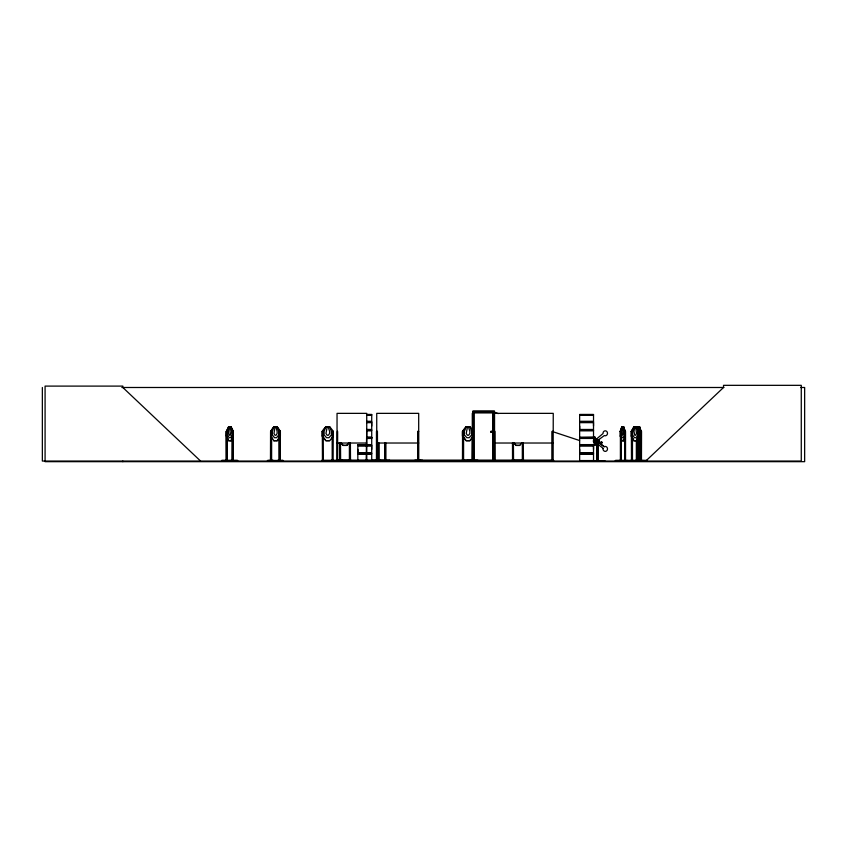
<?xml version="1.0" encoding="UTF-8"?>
<svg xmlns="http://www.w3.org/2000/svg" width="847" height="847" viewBox="0 0 847 847"><rect width="100%" height="100%" fill="white"/><g stroke="black" fill="none" stroke-linecap="round" stroke-linejoin="round"><path stroke-width="1.27" d="M357.836 452.806L357.836 445.988L371.717 445.988L371.706 452.806L357.836 452.806L357.858 449.397M371.706 449.397L371.706 445.988M371.706 426.062L371.706 422.653L366.571 422.653M579.644 452.806L579.644 445.988L593.525 445.988L593.514 452.806L579.644 452.806L579.666 449.397M579.644 429.471L579.644 422.653L593.525 422.653L593.514 429.471L579.644 429.471L579.666 426.062M593.514 449.397L593.514 445.988M593.514 426.062L593.514 422.653M594.668 441.118C594.53 444.114 594.53 438.068 594.668 441.118L593.546 441.118M331.675 460.895L342.802 460.482L342.813 461.054L331.685 461.022L331.675 460.482M478.047 461.022L478.047 460.429L466.919 460.482L466.919 461.054L492.922 460.895L492.922 412.743M478.047 460.482L463.701 460.281M638.394 461.054L638.352 430.975M595.24 442.198L594.965 444.791L594.266 444.791L594.266 442.272M638.087 429.376L638.352 427.364L638.998 427.364L639.453 431.377L638.352 431.377M637.78 426.909L639.559 426.761M229.495 427.364L228.775 433.452L229.495 435.273L230.236 435.273L230.987 431.377L230.236 427.364L229.399 427.364M615.494 460.482L646.43 460.482L615.494 460.482L615.525 461.054M625.277 460.969L625.245 431.335L623.614 426.634L621.857 426.634L620.226 431.335L620.343 436.046M641.137 431.335L641.211 460.969M602.905 448.656L603.032 448.656A2.477 2.245 -90 0 0 605.414 451.377A2.477 2.245 -90 0 0 607.437 448.317A2.477 2.245 -90 0 0 604.356 446.655L596.553 440.895L595.568 442.399L603.106 448.328M228.764 426.761L227.652 434.913L229.145 437.708L230.628 437.708L232.089 434.913L232.089 431.377L230.987 426.761L228.669 426.761M221.459 461.054L237.806 461.054M221.829 461.054L221.819 460.429L237.446 460.429L237.52 460.969M230.628 460.482L230.67 461.054M275 427.364L273.973 433.452L275 435.273L276.048 435.273L277.128 433.452L277.128 431.377L276.048 427.364L274.936 427.364M381.859 460.482L381.912 461.054M635.409 460.482L635.472 461.054M372.161 461.054L390.213 461.054M372.553 460.482L389.832 460.482L372.553 460.482L372.606 461.054M380.356 460.948L380.409 460.429M273.952 426.761L272.374 431.377L272.374 434.913L274.492 437.708L276.598 437.708L278.684 434.913L278.684 431.377L277.117 426.761L273.899 426.761L270.733 431.377M620.279 431.377L621.963 426.634M623.508 440.747L625.192 436.004M639.443 440.631L641.243 436.046M639.474 440.747L641.19 436.004M267.25 461.054L273.21 460.969M267.79 461.054L267.758 460.429L283.046 460.482L277.445 460.429L277.424 461.054M325.947 426.761L324.115 431.377L324.115 434.913L326.571 437.708L328.996 437.708L331.41 434.913L331.41 431.377L329.599 426.761L325.947 426.761L322.294 431.377M466.199 426.761L464.368 431.377L464.368 434.913L466.824 437.708L469.259 437.708L471.663 434.913L471.663 431.377L469.852 426.761L466.199 426.761L462.547 431.377L462.473 461.054M321.595 461.054L322.209 460.429M461.848 461.054L462.473 460.429M493.272 460.969L493.737 460.948M511.694 461.054L512.234 460.895M226.456 436.004L228.732 440.747L231.019 440.747L233.274 436.046L233.274 431.335L231.019 426.634L228.637 426.634L226.382 431.335L226.477 461.054M226.456 431.377L228.732 426.634M230.924 440.747L233.2 436.004M636.573 426.634L639.284 431.335L639.284 436.046L636.658 440.747L633.905 440.747L631.28 436.046L631.28 431.335L634.001 426.634M631.375 431.377L634.043 426.761M636.573 440.747L639.199 436.004M604.091 446.824L596.69 440.895L595.568 442.399M273.909 426.634L270.627 431.335L270.659 461.054M273.846 440.747L277.17 440.747L280.283 436.004M277.17 440.747L280.389 436.046L280.389 431.335L277.107 426.634L273.846 426.634M348.953 442.558L346.762 445.331L343.109 445.331L340.928 442.558M349.049 442.632L346.825 445.458L343.056 445.458L340.822 442.632M472.774 436.925L469.852 440.631L466.199 440.631L462.547 436.004M472.88 436.988L469.916 440.747L466.146 440.747L462.43 436.046L462.43 431.335L466.146 426.634L469.916 426.634L472.88 430.392M521.985 442.632L519.751 445.458L515.992 445.458L513.758 442.632M645.774 461.054L723.529 387.492L723.529 385.332L801.273 385.332L801.273 461.054L42.35 461.054L42.35 387.492M323.321 431.335L322.326 431.377L322.442 461.054M595.674 439.709L603.032 433.548A2.477 2.245 -90 0 1 605.414 430.827A2.477 2.245 -90 0 1 607.437 433.886A2.477 2.245 -90 0 1 604.345 435.549L596.669 441.213L595.674 439.709L596.669 441.213M596.097 443.574L594.266 444.791L601.942 442.97L601.942 442.198L597.484 442.198L594.965 444.791L594.965 442.272M373.94 460.969L374.025 460.429L374.046 461.054M627.489 460.969L627.585 460.429L627.606 461.054M491.281 431.303L491.027 432.245M596.532 443.574L594.266 444.791L601.942 442.198L594.965 444.791L598.649 442.198L598.649 439.572L599.369 439.572L599.369 442.198M579.644 437.412L579.644 430.837L593.525 430.837L593.525 437.412L579.517 437.603L593.535 437.772M271.686 431.377L270.574 431.377L270.468 461.054M624.641 431.377L625.531 431.377L625.531 461.054M227.144 431.377L226.17 431.377L226.191 461.054M472.51 431.377L472.245 461.043M594.594 440.08L594.594 441.774M121.841 387.492L723.931 387.492M800.68 387.492L804.65 387.492L804.65 461.668L45.082 461.668L45.082 386.105L122.836 386.105L122.836 387.492L200.58 461.054M474.373 412.701L492.965 412.701M493.917 413.357L553.25 413.357L553.144 461.043M366.571 414.427L371.738 414.437M579.634 414.437L593.535 414.437M366.582 414.702L371.738 414.712L371.706 421.287L366.571 421.287M579.634 414.702L593.535 414.712L593.514 421.287L579.644 421.287L579.644 414.712M366.571 415.115L371.706 415.115M579.666 415.115L593.514 415.115M366.603 421.764L371.822 421.764M579.549 421.764L593.62 421.764M366.603 422.177L371.822 422.177M579.549 422.177L593.62 422.177M633.905 426.634L636.658 426.634M639.58 426.634L637.78 426.634L637.78 429.408M623.593 426.761L621.878 426.761L621.084 431.377L621.084 434.913L622.153 437.708L623.223 437.708L624.271 434.913L623.487 426.761M636.616 426.761L633.948 426.761L632.656 431.377L632.656 434.913L634.392 437.708L636.108 437.708L637.812 434.913L637.812 431.377L636.531 426.761L639.199 431.377M623.053 427.364L622.407 427.364L621.889 431.377L622.407 435.273L623.487 433.452L622.937 427.364M635.748 427.364L634.795 427.364L633.958 431.377L634.795 435.273L635.663 435.273L636.542 433.452L635.663 427.364M366.571 429.471L371.717 429.471L371.717 422.653M366.603 429.948L371.822 429.948M579.549 429.948L593.62 429.948M366.603 430.371L371.822 430.371M579.549 430.371L593.62 430.371M227.091 430.975L227.155 461.054M271.569 430.975L271.538 461.054M279.351 430.975L279.33 461.054M366.571 430.837L371.717 430.837L371.717 437.412L366.582 437.433M624.705 431.081L624.694 461.054M337.551 431.377L337.551 461.054M232.173 431.377L233.274 431.335M279.139 431.377L280.389 431.335M366.719 431.377L366.158 461.054M418.693 431.377L417.698 431.377L417.624 461.043M462.589 431.377L463.584 431.377L463.584 461.054M472.277 431.377L473.484 431.377M493.917 431.377L494.923 431.377L495.04 461.054M552.128 461.043L552.244 431.377L553.26 431.377M620.226 431.335L621.19 431.377M631.28 431.335L632.465 431.377M640.597 431.377L641.539 431.377L641.454 461.054M492.922 431.578L492.922 432.118M226.382 436.046L226.551 431.377M270.796 436.004L273.909 440.747M620.396 436.004L621.857 440.747L623.614 440.747L625.245 436.046L625.086 431.377M631.28 436.046L634.001 440.747M366.571 437.232L371.706 437.232M579.666 437.232L593.514 437.232M595.102 439.709L594.965 437.221L594.266 437.221L594.266 439.741M366.582 437.677L371.717 437.677M579.644 437.677L593.525 437.677M366.571 437.761L371.738 437.772M638.087 437.708L639.178 437.708L640.258 434.913L639.443 426.761L641.084 431.377M371.738 438.015L366.582 438.015L371.738 438.047L371.706 444.611L357.836 444.611M366.571 438.45L371.706 438.45M593.514 438.45L579.666 438.45L579.666 444.611L593.525 444.611M597.484 439.572L598.194 439.572L598.194 442.198M228.669 440.631L230.987 440.631M273.899 440.631L277.117 440.631M329.599 440.631L325.947 440.631L322.294 436.004M621.878 440.631L623.593 440.631M633.948 440.631L636.616 440.631M637.812 440.631L639.559 440.631M639.58 440.747L637.78 440.747L637.78 436.936M594.456 441.7L595.917 442.272M599.655 442.97L601.942 442.97M337.042 443.023L366.719 443.023M376.735 443.023L418.693 443.023M493.917 443.023L553.25 443.023M357.741 445.088L371.822 445.088M579.549 445.088L593.62 445.088M519.698 445.331L516.045 445.331L513.854 442.558M357.741 445.511L371.822 445.511M579.549 445.511L593.62 445.511M357.741 453.272L371.822 453.272M579.549 453.272L593.62 453.272M357.741 453.696L371.822 453.696M579.549 453.696L593.62 453.696M226.075 459.963L227.176 459.963M233.19 459.963L232.078 459.963L232.099 461.054L232.173 437.825M270.468 459.963L271.728 459.963L271.728 461.054M280.293 459.963L279.034 459.963L279.034 461.054M337.604 459.963L336.926 459.963L336.926 461.054M340.621 459.963L339.382 459.963L339.382 461.054M350.51 459.963L349.271 459.963L349.271 461.054M366.169 459.963L366.772 459.963M376.364 459.963L377.55 459.963M384.824 459.963L385.999 459.963M417.603 459.963L418.789 459.963M462.473 459.963L463.701 459.963L463.701 461.054M495.04 459.963L494.034 459.963L494.034 461.054M513.547 459.963L512.319 459.963L512.319 461.054M523.435 459.963L522.207 459.963L522.207 461.054M552.128 459.963L553.366 459.963L553.377 461.054M624.652 459.963L625.615 459.963M631.375 459.963L632.561 459.963L632.55 461.054M636.266 459.963L637.23 459.963M638.373 459.963L639.559 459.963M640.66 459.963L641.624 459.963L641.592 461.054M337.551 460.122L553.377 460.122M323.448 460.281L349.271 460.281M350.51 460.429L351.124 461.054M366.772 460.429L367.037 460.969M414.723 461.043L414.723 460.429L422.558 460.429L422.653 460.969M513.547 460.281L522.207 460.281M523.435 460.429L524.06 461.054M221.787 460.482L237.478 460.482L237.425 461.054M267.716 460.482L273.327 460.429L273.348 461.054M357.858 460.567L371.706 460.567M414.786 460.482L422.6 460.482L422.547 461.043M579.666 460.567L593.514 460.567M371.738 460.757L357.826 460.747L357.836 454.172L371.717 454.172L371.717 460.747M593.535 460.757L579.634 460.747L579.666 454.172L593.525 454.172L593.525 460.747M277.551 460.969L283.523 461.054M553.949 461.043L553.557 460.969M615.282 460.969L646.674 461.054M472.287 459.963L473.367 459.963L473.367 461.054M494.521 412.362L498.269 413.601M553.292 431.832L579.549 440.525M414.839 460.969L422.981 461.043M228.648 460.948L228.584 461.054M636.446 460.429L636.436 461.054M636.679 460.969L636.7 439.117M630.454 460.948L630.401 461.054M620.65 460.969L620.692 459.963M277.054 426.761L280.219 431.377M230.924 426.634L233.2 431.377M226.551 436.004L228.764 440.631M595.367 439.519L594.266 437.221L594.594 439.519M641.19 431.377L639.474 426.634L639.538 461.054M623.508 426.634L625.192 431.377M620.279 436.004L621.963 440.747M643.392 460.482L643.339 461.054M594.965 439.741L594.965 437.221L595.018 439.709M594.965 437.221L595.007 439.519M646.399 460.429L646.399 461.054M641.243 431.335L641.19 461.054M640.745 431.377L640.692 461.054M639.411 459.963L639.263 461.054L639.199 431.335M639.019 459.963L639.062 461.054M638.744 437.825L638.744 461.054L638.659 459.963M637.145 439.117L637.198 461.054M636.796 439.117L636.849 461.054M636.351 440.408L636.351 461.054M632.465 437.825L632.465 461.054M632.19 431.377L632.275 461.054M632.031 459.963L632.063 461.054M631.915 459.963L631.873 461.054M631.756 435.252L631.756 461.054M631.523 459.963L631.491 461.054L631.375 431.335M625.086 436.544L625.033 461.054M621.19 435.252L621.243 461.054L621.243 459.963L620.311 459.963L620.353 461.054M620.893 459.963L620.893 461.054M620.851 431.377L620.851 461.054M620.406 431.377L620.406 461.054M605.15 461.054L589.141 461.054M598.035 460.895L598.035 442.97L597.008 442.97L597.008 460.895M597.664 444.252L597.664 460.895M596.637 442.97L596.637 460.895M552.255 431.377L552.36 461.043M551.217 460.122L551.217 461.054M523.319 442.992L523.435 461.054M523.202 459.963L523.202 461.054M522.44 459.963L522.44 461.054M522.324 442.992L522.324 461.054M513.43 442.992L513.547 461.054M513.314 459.963L513.314 461.054M512.477 442.97L512.541 461.054M494.807 459.963L494.807 461.054M494.553 461.054L494.553 411.113L472.795 411.113L472.785 461.054L472.668 431.377M494.267 461.054L494.267 411.398L473.081 411.398L473.081 461.054M493.917 459.963L493.917 461.054M493.801 459.963L493.769 461.054M492.965 461.054L493.092 412.574L474.256 412.574L474.373 461.054M473.589 459.963L473.589 461.054M473.484 459.963L473.484 461.054M472.287 413.357L472.277 461.054M470.985 460.122L470.985 461.054M463.478 459.963L463.478 461.054M462.706 459.963L462.706 461.054M420.07 460.122L420.07 461.054M418.693 461.043L418.693 413.357L376.735 413.357L376.735 431.409M418.503 459.963L418.545 461.054M418.418 431.377L418.418 461.043M418.259 459.963L418.291 461.043M417.973 431.377L418.1 461.043M417.889 459.963L417.889 461.043M389.779 460.429L389.779 461.054M385.904 442.992L385.904 461.054M385.713 461.054L385.713 459.963L385.501 461.054M385.459 459.963L385.353 461.054M385.194 442.992L385.194 461.054M385.11 459.963L385.11 461.054M384.919 442.992L384.834 461.054M380.419 460.429L380.419 461.054M378.99 461.054L378.99 459.963L377.836 459.963L377.847 461.054M378.905 442.992L378.863 461.054M378.63 442.992L378.715 461.054M378.471 459.963L378.514 461.054M378.365 459.963L378.323 461.054M378.196 442.992L378.111 461.054M377.921 442.992L377.921 461.054M377.529 461.054L377.444 431.377L376.46 431.377L376.46 461.054L376.65 459.963M377.254 459.963L377.254 461.054M377.18 431.377L377.18 461.054M376.894 459.963L377.01 461.054M376.735 459.963L376.735 461.054M367.63 460.122L367.63 461.054M366.793 461.054L366.719 413.357L337.042 413.357L337.042 461.054M366.275 459.963L366.275 461.054M365.459 460.122L365.459 461.054M350.393 442.992L350.51 461.054M350.277 459.963L350.277 461.054M349.504 459.963L349.504 461.054M349.388 442.992L349.388 461.054M340.505 442.992L340.621 461.054M340.388 459.963L340.388 461.054M339.711 460.122L339.711 461.054M339.499 442.992L339.615 461.054M337.964 460.122L337.964 461.054M337.445 431.377L337.424 461.054M333.337 461.054L333.337 459.963L332.109 459.963L332.109 461.054M333.104 461.054L333.252 431.377L332.172 431.377L332.215 461.054M323.448 461.054L323.448 459.963L322.209 459.963L322.209 461.054M323.226 431.017L323.332 461.054M282.983 460.429L282.983 461.054M280.325 431.335L280.293 461.054M280.008 431.377L280.103 461.054M279.87 459.963L279.849 461.054M279.489 459.963L279.457 461.054M279.139 436.544L279.224 461.054M271.442 436.544L271.442 461.054M271.284 459.963L271.315 461.054M270.924 459.963L270.892 461.054M233.179 431.335L233.063 461.054M232.787 431.377L232.787 461.054M232.671 459.963L232.639 461.054M232.48 431.377L232.406 461.054M226.774 437.825L226.848 461.054M226.657 459.963L226.615 461.054M226.149 459.963L226.096 461.054M122.836 461.054L122.836 461.668M593.938 440.038A2.16 1.959 -90 0 1 596.606 439.222M597.336 440.006A2.16 1.959 -90 0 1 597.537 441.647M597.04 442.621A2.16 1.959 -90 0 1 594.266 442.642M327.143 427.364L325.957 433.452L327.143 435.273L328.361 435.273L329.599 433.452L329.599 431.377L328.361 427.364L327.143 427.364M467.396 427.364L466.221 433.452L467.396 435.273L468.613 435.273L469.863 433.452L469.863 431.377L468.613 427.364L467.396 427.364M490.942 431.367C490.392 433.992 493.557 430.816 490.942 431.367M325.883 426.634L322.178 431.335L322.178 436.046L325.883 440.747L329.652 440.747L333.369 436.046L333.369 431.335L329.652 426.634L325.883 426.634M595.917 439.932L594.319 440.504L595.917 439.932M593.535 438.026L579.634 438.015L593.535 438.047M596.712 442.621A2.16 1.959 -90 0 0 595.812 439.011A2.16 1.959 -90 0 0 593.419 441.679A2.16 1.959 -90 0 0 596.712 442.621"/></g></svg>
